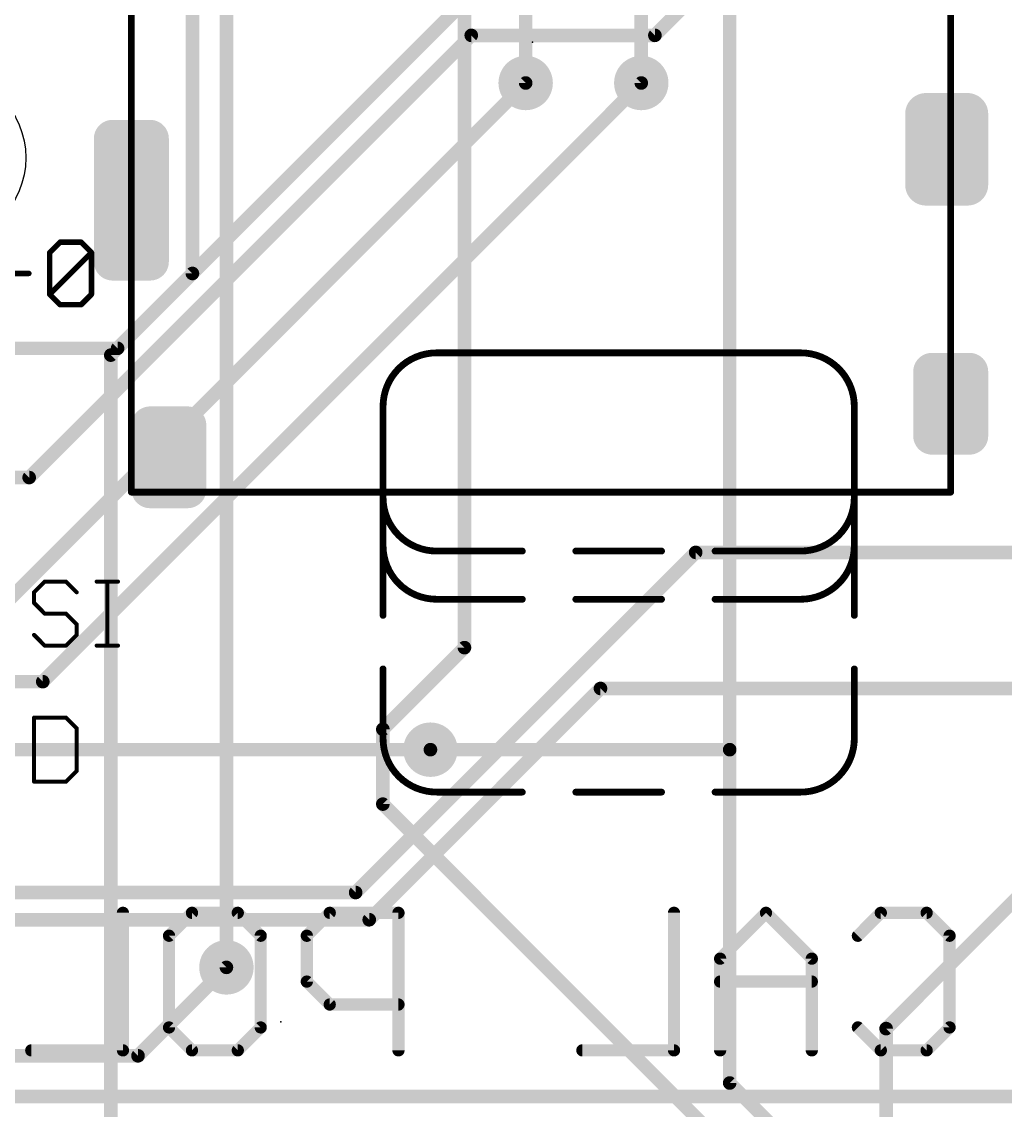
# Model space of a CAD drawing. Extents: x 0 to 99.1, y -1.2 to 60.2.
# Drawn here: x 67.3 to 85.66, y 21.72 to 42.04 of the extents above; entities that cross this region are included whole.
import ezdxf

# ---------------------------------------------------------------- set-up
doc = ezdxf.new("R2010")
doc.units = 0
for name, color, linetype in [('1', 22, 'CONTINUOUS'), ('16', 175, 'CONTINUOUS'), ('18', 82, 'CONTINUOUS'), ('20', 7, 'CONTINUOUS'), ('21', 253, 'CONTINUOUS'), ('22', 253, 'CONTINUOUS'), ('23', 7, 'CONTINUOUS'), ('51', 253, 'CONTINUOUS')]:
    doc.layers.add(name, color=color, linetype=linetype)

# ---------------------------------------------------------------- blocks, each defined once
blk = doc.blocks.new('RECT248000X336000R50')
at = {"const_width": 0.3875}
blk.add_lwpolyline([(0.5813, -0.6625), (0.5813, 0.6625, 0.4142), (0.3875, 0.8563), (-0.3875, 0.8563, 0.4142), (-0.5813, 0.6625), (-0.5813, -0.6625, 0.4142), (-0.3875, -0.8563), (0.3875, -0.8563, 0.4142)], format="xyb", close=True, dxfattribs=at)
blk.add_solid([(-0.4129, -0.6879), (0.4129, -0.6879), (-0.4129, 0.6879), (0.4129, 0.6879)])
blk = doc.blocks.new('RECT224000X304000R50')
at = {"const_width": 0.35}
blk.add_lwpolyline([(0.525, -0.6), (0.525, 0.6, 0.4142), (0.35, 0.775), (-0.35, 0.775, 0.4142), (-0.525, 0.6), (-0.525, -0.6, 0.4142), (-0.35, -0.775), (0.35, -0.775, 0.4142)], format="xyb", close=True, dxfattribs=at)
blk.add_solid([(-0.3754, -0.6254), (0.3754, -0.6254), (-0.3754, 0.6254), (0.3754, 0.6254)])
blk = doc.blocks.new('RECT224000X480000R50')
at = {"const_width": 0.35}
blk.add_lwpolyline([(0.525, -1.15), (0.525, 1.15, 0.4142), (0.35, 1.325), (-0.35, 1.325, 0.4142), (-0.525, 1.15), (-0.525, -1.15, 0.4142), (-0.35, -1.325), (0.35, -1.325, 0.4142)], format="xyb", close=True, dxfattribs=at)
blk.add_solid([(-0.3754, -1.1754), (0.3754, -1.1754), (-0.3754, 1.1754), (0.3754, 1.1754)])
blk = doc.blocks.new('ROUNDV')
at = {"const_width": 0.5}
blk.add_lwpolyline([(0, -0.25, 1), (0, 0.25, 1), (0, -0.25)], format="xyb", dxfattribs=at)

msp = doc.modelspace()

# ---------------------------------------------------------------- linework, layer by layer
at = {"layer": '1', "const_width": 0.254}
for points in [[(71.12, 24.384), (71.12, 51.562)], [(80.518, 28.448), (80.518, 49.657)], [(75.565, 30.353), (75.565, 49.53)], [(76.708, 40.894), (76.708, 49.53)], [(78.867, 40.894), (78.867, 49.53)], [(70.485, 44.577), (70.485, 37.338)], [(70.485, 37.338), (68.961, 35.814)], [(68.961, 35.814), (68.961, 17.272)], [(83.439, 23.241), (91.186, 30.988)], [(74.041, 28.829), (75.565, 30.353)], [(74.041, 27.432), (74.041, 28.829)], [(74.93, 28.448), (80.518, 28.448)], [(80.518, 22.225), (80.518, 28.448)], [(87.122, 14.351), (74.041, 27.432)], [(83.439, 20.574), (83.439, 23.241)], [(91.186, 11.557), (80.518, 22.225)]]:
    msp.add_lwpolyline(points, dxfattribs=at)
at = {"layer": '1', "const_width": 0.127}
for points in [[(76.6445, 40.894, 1), (76.7715, 40.894)], [(78.8035, 40.894, 1), (78.9305, 40.894)], [(70.4215, 37.338, 1), (70.5485, 37.338)], [(70.5299, 37.2931, 1), (70.4401, 37.3829)], [(69.0245, 35.814, 1), (68.8975, 35.814)], [(68.9161, 35.8589, 1), (69.0059, 35.7691)], [(75.5015, 30.353, 1), (75.6285, 30.353)], [(75.6099, 30.3081, 1), (75.5201, 30.3979)], [(74.1045, 28.829, 1), (73.9775, 28.829)], [(73.9961, 28.8739, 1), (74.0859, 28.7841)], [(74.93, 28.5115, 1), (74.93, 28.3845)], [(80.5815, 28.448, 1), (80.4545, 28.448)], [(80.4545, 28.448, 1), (80.5815, 28.448)], [(80.518, 28.3845, 1), (80.518, 28.5115)], [(74.0859, 27.4769, 1), (73.9961, 27.3871)], [(73.9775, 27.432, 1), (74.1045, 27.432)], [(71.0565, 24.384, 1), (71.1835, 24.384)], [(83.5025, 23.241, 1), (83.3755, 23.241)], [(83.3941, 23.2859, 1), (83.4839, 23.1961)], [(80.5629, 22.2699, 1), (80.4731, 22.1801)], [(80.4545, 22.225, 1), (80.5815, 22.225)]]:
    msp.add_lwpolyline(points, format="xyb", dxfattribs=at)
at = {"layer": '16', "const_width": 0.254}
for points in [[(79.121, 41.783), (91.186, 53.848)], [(69.088, 35.941), (75.438, 42.291)], [(67.437, 33.528), (75.692, 41.783)], [(75.692, 41.783), (79.121, 41.783)], [(66.929, 31.115), (76.708, 40.894)], [(67.691, 29.718), (78.867, 40.894)], [(60.706, 35.941), (69.088, 35.941)], [(63.246, 33.528), (67.437, 33.528)], [(73.533, 25.781), (79.883, 32.131)], [(79.883, 32.131), (95.123, 32.131)], [(62.738, 29.718), (67.691, 29.718)], [(73.787, 25.273), (78.105, 29.591)], [(78.105, 29.591), (92.329, 29.591)], [(63.246, 28.448), (74.93, 28.448)], [(21.59, 25.781), (73.533, 25.781)], [(27.94, 25.273), (73.787, 25.273)], [(69.469, 22.733), (71.12, 24.384)], [(31.877, 22.733), (69.469, 22.733)], [(38.227, 21.971), (87.249, 21.971)]]:
    msp.add_lwpolyline(points, dxfattribs=at)
at = {"layer": '16', "const_width": 0.127}
for points in [[(75.692, 41.8465, 1), (75.692, 41.7195)], [(75.7369, 41.7381, 1), (75.6471, 41.8279)], [(79.0761, 41.8279, 1), (79.1659, 41.7381)], [(79.121, 41.7195, 1), (79.121, 41.8465)], [(76.7529, 40.8491, 1), (76.6631, 40.9389)], [(78.9119, 40.8491, 1), (78.8221, 40.9389)], [(69.0431, 35.9859, 1), (69.1329, 35.8961)], [(69.088, 35.8775, 1), (69.088, 36.0045)], [(67.3921, 33.5729, 1), (67.4819, 33.4831)], [(67.437, 33.4645, 1), (67.437, 33.5915)], [(79.883, 32.1945, 1), (79.883, 32.0675)], [(79.9279, 32.0861, 1), (79.8381, 32.1759)], [(67.6461, 29.7629, 1), (67.7359, 29.6731)], [(67.691, 29.6545, 1), (67.691, 29.7815)], [(78.105, 29.6545, 1), (78.105, 29.5275)], [(78.1499, 29.5461, 1), (78.0601, 29.6359)], [(74.93, 28.3845, 1), (74.93, 28.5115)], [(73.4881, 25.8259, 1), (73.5779, 25.7361)], [(73.533, 25.7175, 1), (73.533, 25.8445)], [(73.787, 25.2095, 1), (73.787, 25.3365)], [(73.7421, 25.3179, 1), (73.8319, 25.2281)], [(71.1649, 24.3391, 1), (71.0751, 24.4289)], [(69.4241, 22.7779, 1), (69.5139, 22.6881)], [(69.469, 22.6695, 1), (69.469, 22.7965)]]:
    msp.add_lwpolyline(points, format="xyb", dxfattribs=at)
at = {"layer": '20'}
msp.add_circle((65.786, 39.497), 1.5875, dxfattribs=at)
at = {"layer": '21'}
for points, const_width in [([(69.345, 49.056), (69.345, 33.256)], 0.127), ([(84.645, 33.256), (84.645, 49.056)], 0.127), ([(67.821, 37.7283), (68.0159, 37.9232)], 0.1016), ([(68.0159, 37.9232), (68.4057, 37.9232)], 0.1016), ([(68.4057, 37.9232), (68.6006, 37.7283)], 0.1016), ([(67.821, 36.9487), (67.821, 37.7283)], 0.1016), ([(67.821, 36.9487), (68.6006, 37.7283)], 0.1016), ([(68.6006, 37.7283), (68.6006, 36.9487)], 0.1016), ([(66.6516, 37.3385), (67.4312, 37.3385)], 0.1016), ([(68.0159, 36.7538), (67.821, 36.9487)], 0.1016), ([(68.6006, 36.9487), (68.4057, 36.7538)], 0.1016), ([(68.4057, 36.7538), (68.0159, 36.7538)], 0.1016), ([(75.045, 35.856), (81.845, 35.856)], 0.127), ([(74.045, 33.256), (74.045, 34.856)], 0.127), ([(82.845, 34.856), (82.845, 33.256)], 0.127), ([(69.345, 33.256), (84.645, 33.256)], 0.127), ([(67.727, 31.5859), (67.5279, 31.3868)], 0.0762), ([(68.1253, 31.5859), (67.727, 31.5859)], 0.0762), ([(68.3244, 31.3868), (68.1253, 31.5859)], 0.0762), ([(68.6973, 31.5859), (69.0956, 31.5859)], 0.0762), ([(68.8964, 30.3911), (68.8964, 31.5859)], 0.0762), ([(67.5279, 31.3868), (67.5279, 31.1876)], 0.0762), ([(67.5279, 31.1876), (67.727, 30.9885)], 0.0762), ([(67.727, 30.9885), (68.1253, 30.9885)], 0.0762), ([(68.1253, 30.9885), (68.3244, 30.7894)], 0.0762), ([(68.3244, 30.7894), (68.3244, 30.5902)], 0.0762), ([(67.727, 30.3911), (67.5279, 30.5902)], 0.0762), ([(68.3244, 30.5902), (68.1253, 30.3911)], 0.0762), ([(68.1253, 30.3911), (67.727, 30.3911)], 0.0762), ([(68.6973, 30.3911), (69.0956, 30.3911)], 0.0762), ([(67.5279, 29.0459), (67.5279, 27.8511)], 0.0762), ([(68.1253, 29.0459), (67.5279, 29.0459)], 0.0762), ([(68.3244, 28.8468), (68.1253, 29.0459)], 0.0762), ([(68.3244, 28.0502), (68.3244, 28.8468)], 0.0762), ([(68.1253, 27.8511), (68.3244, 28.0502)], 0.0762), ([(67.5279, 27.8511), (68.1253, 27.8511)], 0.0762)]:
    msp.add_lwpolyline(points, dxfattribs=dict(at, const_width=const_width))
for points, const_width in [([(68.0159, 37.9486, 1), (68.0159, 37.8978)], 0.0508), ([(68.0338, 37.9052, 1), (67.9979, 37.9412)], 0.0508), ([(68.4236, 37.9412, 1), (68.3877, 37.9052)], 0.0508), ([(68.4057, 37.8978, 1), (68.4057, 37.9486)], 0.0508), ([(67.803, 37.7463, 1), (67.839, 37.7103)], 0.0508), ([(67.8464, 37.7283, 1), (67.7956, 37.7283)], 0.0508), ([(68.626, 37.7283, 1), (68.5752, 37.7283)], 0.0508), ([(68.6185, 37.7103, 1), (68.5826, 37.7463)], 0.0508), ([(68.5826, 37.7103, 1), (68.6185, 37.7463)], 0.0508), ([(67.4312, 37.3131, 1), (67.4312, 37.3639)], 0.0508), ([(67.839, 36.9667, 1), (67.803, 36.9307)], 0.0508), ([(67.803, 36.9667, 1), (67.839, 36.9307)], 0.0508), ([(68.6185, 36.9307, 1), (68.5826, 36.9667)], 0.0508), ([(67.7956, 36.9487, 1), (67.8464, 36.9487)], 0.0508), ([(68.0159, 36.7792, 1), (68.0159, 36.7284)], 0.0508), ([(67.9979, 36.7358, 1), (68.0338, 36.7718)], 0.0508), ([(68.3877, 36.7718, 1), (68.4236, 36.7358)], 0.0508), ([(68.4057, 36.7284, 1), (68.4057, 36.7792)], 0.0508), ([(68.5752, 36.9487, 1), (68.626, 36.9487)], 0.0508), ([(75.045, 35.856, 0.4142), (74.045, 34.856)], 0.127), ([(75.045, 35.8878, 1), (75.045, 35.8242)], 0.0635), ([(75.045, 35.8242, 1), (75.045, 35.8878)], 0.0635), ([(81.845, 35.8878, 1), (81.845, 35.8242)], 0.0635), ([(82.845, 34.856, 0.4142), (81.845, 35.856)], 0.127), ([(81.845, 35.8242, 1), (81.845, 35.8878)], 0.0635), ([(74.0768, 34.856, 1), (74.0132, 34.856)], 0.0635), ([(74.0132, 34.856, 1), (74.0768, 34.856)], 0.0635), ([(82.8768, 34.856, 1), (82.8132, 34.856)], 0.0635), ([(82.8132, 34.856, 1), (82.8768, 34.856)], 0.0635), ([(69.345, 33.2878, 1), (69.345, 33.2242)], 0.0635), ([(69.3132, 33.256, 1), (69.3768, 33.256)], 0.0635), ([(74.0132, 33.256, 1), (74.0768, 33.256)], 0.0635), ([(82.8132, 33.256, 1), (82.8768, 33.256)], 0.0635), ([(84.6133, 33.256, 1), (84.6768, 33.256)], 0.0635), ([(84.645, 33.2242, 1), (84.645, 33.2878)], 0.0635), ([(67.727, 31.605, 1), (67.727, 31.5669)], 0.0381), ([(67.7405, 31.5724, 1), (67.7136, 31.5994)], 0.0381), ([(68.1388, 31.5994, 1), (68.1118, 31.5724)], 0.0381), ([(68.1253, 31.5669, 1), (68.1253, 31.605)], 0.0381), ([(68.6973, 31.605, 1), (68.6973, 31.5669)], 0.0381), ([(68.9155, 31.5859, 1), (68.8774, 31.5859)], 0.0381), ([(69.0956, 31.5669, 1), (69.0956, 31.605)], 0.0381), ([(67.5469, 31.3868, 1), (67.5088, 31.3868)], 0.0381), ([(67.5144, 31.4003, 1), (67.5414, 31.3733)], 0.0381), ([(68.311, 31.3733, 1), (68.3379, 31.4003)], 0.0381), ([(67.5414, 31.2011, 1), (67.5144, 31.1742)], 0.0381), ([(67.5088, 31.1876, 1), (67.5469, 31.1876)], 0.0381), ([(67.727, 31.0076, 1), (67.727, 30.9695)], 0.0381), ([(67.7136, 30.975, 1), (67.7405, 31.002)], 0.0381), ([(68.1388, 31.002, 1), (68.1118, 30.975)], 0.0381), ([(68.1253, 30.9695, 1), (68.1253, 31.0076)], 0.0381), ([(68.3435, 30.7894, 1), (68.3054, 30.7894)], 0.0381), ([(68.311, 30.7759, 1), (68.3379, 30.8028)], 0.0381), ([(67.5414, 30.6037, 1), (67.5144, 30.5768)], 0.0381), ([(68.3054, 30.5902, 1), (68.3435, 30.5902)], 0.0381), ([(68.3379, 30.5768, 1), (68.311, 30.6037)], 0.0381), ([(67.727, 30.4102, 1), (67.727, 30.3721)], 0.0381), ([(67.7136, 30.3776, 1), (67.7405, 30.4046)], 0.0381), ([(68.1118, 30.4046, 1), (68.1388, 30.3776)], 0.0381), ([(68.1253, 30.3721, 1), (68.1253, 30.4102)], 0.0381), ([(68.6973, 30.4102, 1), (68.6973, 30.3721)], 0.0381), ([(68.8774, 30.3911, 1), (68.9155, 30.3911)], 0.0381), ([(69.0956, 30.3721, 1), (69.0956, 30.4102)], 0.0381), ([(67.5279, 29.065, 1), (67.5279, 29.0269)], 0.0381), ([(67.5469, 29.0459, 1), (67.5088, 29.0459)], 0.0381), ([(68.1388, 29.0594, 1), (68.1118, 29.0324)], 0.0381), ([(68.1253, 29.0269, 1), (68.1253, 29.065)], 0.0381), ([(68.3435, 28.8468, 1), (68.3054, 28.8468)], 0.0381), ([(68.311, 28.8333, 1), (68.3379, 28.8603)], 0.0381), ([(68.3054, 28.0502, 1), (68.3435, 28.0502)], 0.0381), ([(68.3379, 28.0368, 1), (68.311, 28.0637)], 0.0381), ([(67.5279, 27.8702, 1), (67.5279, 27.8321)], 0.0381), ([(67.5088, 27.8511, 1), (67.5469, 27.8511)], 0.0381), ([(68.1118, 27.8646, 1), (68.1388, 27.8376)], 0.0381), ([(68.1253, 27.8321, 1), (68.1253, 27.8702)], 0.0381)]:
    msp.add_lwpolyline(points, format="xyb", dxfattribs=dict(at, const_width=const_width))
at = {"layer": '22', "const_width": 0.2286}
for points in [[(69.1877, 25.4022), (69.1877, 22.8346)], [(70.0487, 24.9743), (70.4766, 25.4022)], [(70.4766, 25.4022), (71.3325, 25.4022)], [(71.3325, 25.4022), (71.7604, 24.9743)], [(73.0493, 25.4022), (72.6214, 24.9743)], [(74.3331, 25.4022), (73.0493, 25.4022)], [(74.3331, 22.8346), (74.3331, 25.4022)], [(79.4785, 25.4022), (79.4785, 22.8346)], [(81.1953, 25.4022), (80.3394, 24.5463)], [(82.0511, 24.5463), (81.1953, 25.4022)], [(82.9121, 24.9743), (83.34, 25.4022)], [(83.34, 25.4022), (84.1959, 25.4022)], [(84.1959, 25.4022), (84.6238, 24.9743)], [(70.0487, 23.2625), (70.0487, 24.9743)], [(71.7604, 24.9743), (71.7604, 23.2625)], [(72.6214, 24.9743), (72.6214, 24.1184)], [(84.6238, 24.9743), (84.6238, 23.2625)], [(80.3394, 24.5463), (80.3394, 22.8346)], [(82.0511, 22.8346), (82.0511, 24.5463)], [(72.6214, 24.1184), (73.0493, 23.6905)], [(82.0511, 24.1184), (80.3394, 24.1184)], [(73.0493, 23.6905), (74.3331, 23.6905)], [(70.4766, 22.8346), (70.0487, 23.2625)], [(71.7604, 23.2625), (71.3325, 22.8346)], [(83.34, 22.8346), (82.9121, 23.2625)], [(84.6238, 23.2625), (84.1959, 22.8346)], [(69.1877, 22.8346), (67.476, 22.8346)], [(71.3325, 22.8346), (70.4766, 22.8346)], [(79.4785, 22.8346), (77.7667, 22.8346)], [(84.1959, 22.8346), (83.34, 22.8346)]]:
    msp.add_lwpolyline(points, dxfattribs=at)
at = {"layer": '22', "const_width": 0.1143}
for points in [[(69.2449, 25.4022, 1), (69.1306, 25.4022)], [(70.4766, 25.4593, 1), (70.4766, 25.345)], [(70.517, 25.3618, 1), (70.4362, 25.4426)], [(71.3729, 25.4426, 1), (71.2921, 25.3618)], [(71.3325, 25.345, 1), (71.3325, 25.4593)], [(73.0493, 25.4593, 1), (73.0493, 25.345)], [(73.0897, 25.3618, 1), (73.0089, 25.4426)], [(74.3903, 25.4022, 1), (74.276, 25.4022)], [(74.3331, 25.345, 1), (74.3331, 25.4593)], [(79.5356, 25.4022, 1), (79.4213, 25.4022)], [(81.2357, 25.4426, 1), (81.1549, 25.3618)], [(81.2357, 25.3618, 1), (81.1549, 25.4426)], [(83.34, 25.4593, 1), (83.34, 25.345)], [(83.3804, 25.3618, 1), (83.2996, 25.4426)], [(84.2363, 25.4426, 1), (84.1555, 25.3618)], [(84.1959, 25.345, 1), (84.1959, 25.4593)], [(70.1058, 24.9743, 1), (69.9915, 24.9743)], [(70.0083, 25.0147, 1), (70.0891, 24.9338)], [(71.8176, 24.9743, 1), (71.7033, 24.9743)], [(71.72, 24.9338, 1), (71.8008, 25.0147)], [(72.6785, 24.9743, 1), (72.5642, 24.9743)], [(72.581, 25.0147, 1), (72.6618, 24.9338)], [(82.8717, 25.0147, 1), (82.9525, 24.9338)], [(84.681, 24.9743, 1), (84.5667, 24.9743)], [(84.5834, 24.9338, 1), (84.6642, 25.0147)], [(80.3966, 24.5463, 1), (80.2823, 24.5463)], [(80.299, 24.5867, 1), (80.3798, 24.5059)], [(82.1083, 24.5463, 1), (81.994, 24.5463)], [(82.0107, 24.5059, 1), (82.0915, 24.5867)], [(72.6618, 24.1588, 1), (72.581, 24.078)], [(80.3394, 24.1755, 1), (80.3394, 24.0612)], [(82.0511, 24.0612, 1), (82.0511, 24.1755)], [(72.5642, 24.1184, 1), (72.6785, 24.1184)], [(73.0493, 23.7476, 1), (73.0493, 23.6333)], [(73.0089, 23.6501, 1), (73.0897, 23.7309)], [(74.3331, 23.6333, 1), (74.3331, 23.7476)], [(70.0891, 23.3029, 1), (70.0083, 23.2221)], [(71.8008, 23.2221, 1), (71.72, 23.3029)], [(82.9525, 23.3029, 1), (82.8717, 23.2221)], [(84.6642, 23.2221, 1), (84.5834, 23.3029)], [(69.9915, 23.2625, 1), (70.1058, 23.2625)], [(71.7033, 23.2625, 1), (71.8176, 23.2625)], [(84.5667, 23.2625, 1), (84.681, 23.2625)], [(67.476, 22.8918, 1), (67.476, 22.7775)], [(69.1306, 22.8346, 1), (69.2449, 22.8346)], [(69.1877, 22.7775, 1), (69.1877, 22.8918)], [(70.4766, 22.8918, 1), (70.4766, 22.7775)], [(70.4362, 22.7942, 1), (70.517, 22.875)], [(71.2921, 22.875, 1), (71.3729, 22.7942)], [(71.3325, 22.7775, 1), (71.3325, 22.8918)], [(74.276, 22.8346, 1), (74.3903, 22.8346)], [(77.7667, 22.8918, 1), (77.7667, 22.7775)], [(79.4213, 22.8346, 1), (79.5356, 22.8346)], [(79.4785, 22.7775, 1), (79.4785, 22.8918)], [(80.2823, 22.8346, 1), (80.3966, 22.8346)], [(81.994, 22.8346, 1), (82.1083, 22.8346)], [(83.34, 22.8918, 1), (83.34, 22.7775)], [(83.2996, 22.7942, 1), (83.3804, 22.875)], [(84.1555, 22.875, 1), (84.2363, 22.7942)], [(84.1959, 22.7775, 1), (84.1959, 22.8918)]]:
    msp.add_lwpolyline(points, format="xyb", dxfattribs=at)
at = {"layer": '23'}
for p in [(76.835, 41.656), (72.136, 23.368)]:
    msp.add_point(p, dxfattribs=at)
at = {"layer": '51'}
for points, const_width in [([(74.0768, 33.256, 1), (74.0132, 33.256)], 0.0635), ([(74.0768, 33.156, 1), (74.0132, 33.156)], 0.0635), ([(74.0768, 33.156, 1), (74.0132, 33.156)], 0.0635), ([(74.0132, 33.156, 1), (74.0768, 33.156)], 0.0635), ([(74.045, 33.156, 0.4142), (75.045, 32.156)], 0.127), ([(81.845, 32.156, 0.4142), (82.845, 33.156)], 0.127), ([(82.8768, 33.256, 1), (82.8132, 33.256)], 0.0635), ([(82.8768, 33.156, 1), (82.8132, 33.156)], 0.0635), ([(82.8768, 33.156, 1), (82.8132, 33.156)], 0.0635), ([(82.8132, 33.156, 1), (82.8768, 33.156)], 0.0635), ([(74.0768, 32.256, 1), (74.0132, 32.256)], 0.0635), ([(74.0768, 32.256, 1), (74.0132, 32.256)], 0.0635), ([(74.045, 32.256, 0.4142), (75.045, 31.256)], 0.127), ([(81.845, 31.256, 0.4142), (82.845, 32.256)], 0.127), ([(82.8768, 32.256, 1), (82.8132, 32.256)], 0.0635), ([(82.8768, 32.256, 1), (82.8132, 32.256)], 0.0635), ([(74.0132, 32.256, 1), (74.0768, 32.256)], 0.0635), ([(75.045, 32.1878, 1), (75.045, 32.1242)], 0.0635), ([(75.045, 32.1242, 1), (75.045, 32.1878)], 0.0635), ([(76.645, 32.1242, 1), (76.645, 32.1878)], 0.0635), ([(77.645, 32.1878, 1), (77.645, 32.1242)], 0.0635), ([(79.245, 32.1242, 1), (79.245, 32.1878)], 0.0635), ([(80.245, 32.1878, 1), (80.245, 32.1242)], 0.0635), ([(81.845, 32.1878, 1), (81.845, 32.1242)], 0.0635), ([(81.845, 32.1242, 1), (81.845, 32.1878)], 0.0635), ([(82.8132, 32.256, 1), (82.8768, 32.256)], 0.0635), ([(75.045, 31.2877, 1), (75.045, 31.2243)], 0.0635), ([(75.045, 31.2243, 1), (75.045, 31.2877)], 0.0635), ([(76.645, 31.2243, 1), (76.645, 31.2877)], 0.0635), ([(77.645, 31.2877, 1), (77.645, 31.2243)], 0.0635), ([(79.245, 31.2243, 1), (79.245, 31.2877)], 0.0635), ([(80.245, 31.2877, 1), (80.245, 31.2243)], 0.0635), ([(81.845, 31.2877, 1), (81.845, 31.2243)], 0.0635), ([(81.845, 31.2243, 1), (81.845, 31.2877)], 0.0635), ([(74.0132, 30.956, 1), (74.0768, 30.956)], 0.0635), ([(82.8132, 30.956, 1), (82.8768, 30.956)], 0.0635), ([(74.0768, 29.956, 1), (74.0132, 29.956)], 0.0635), ([(82.8768, 29.956, 1), (82.8132, 29.956)], 0.0635), ([(74.0768, 28.656, 1), (74.0132, 28.656)], 0.0635), ([(74.0132, 28.656, 1), (74.0768, 28.656)], 0.0635), ([(74.045, 28.656, 0.4142), (75.045, 27.656)], 0.127), ([(81.845, 27.656, 0.4142), (82.845, 28.656)], 0.127), ([(82.8768, 28.656, 1), (82.8132, 28.656)], 0.0635), ([(82.8132, 28.656, 1), (82.8768, 28.656)], 0.0635), ([(75.045, 27.6878, 1), (75.045, 27.6243)], 0.0635), ([(75.045, 27.6243, 1), (75.045, 27.6878)], 0.0635), ([(76.645, 27.6243, 1), (76.645, 27.6878)], 0.0635), ([(77.645, 27.6878, 1), (77.645, 27.6243)], 0.0635), ([(79.245, 27.6243, 1), (79.245, 27.6878)], 0.0635), ([(80.245, 27.6878, 1), (80.245, 27.6243)], 0.0635), ([(81.845, 27.6878, 1), (81.845, 27.6243)], 0.0635), ([(81.845, 27.6243, 1), (81.845, 27.6878)], 0.0635)]:
    msp.add_lwpolyline(points, format="xyb", dxfattribs=dict(at, const_width=const_width))
at = {"layer": '51', "const_width": 0.127}
for points in [[(74.045, 33.256), (74.045, 33.156)], [(74.045, 33.156), (74.045, 32.256)], [(82.845, 33.156), (82.845, 33.256)], [(82.845, 32.256), (82.845, 33.156)], [(74.045, 32.256), (74.045, 30.956)], [(82.845, 30.956), (82.845, 32.256)], [(75.045, 32.156), (76.645, 32.156)], [(77.645, 32.156), (79.245, 32.156)], [(80.245, 32.156), (81.845, 32.156)], [(75.045, 31.256), (76.645, 31.256)], [(77.645, 31.256), (79.245, 31.256)], [(80.245, 31.256), (81.845, 31.256)], [(74.045, 29.956), (74.045, 28.656)], [(82.845, 28.656), (82.845, 29.956)], [(75.045, 27.656), (76.645, 27.656)], [(77.645, 27.656), (79.245, 27.656)], [(80.245, 27.656), (81.845, 27.656)]]:
    msp.add_lwpolyline(points, dxfattribs=at)

# ---------------------------------------------------------------- block references
at = {"layer": '1'}
for name, p in [('RECT248000X336000R50', (84.57, 39.656)), ('RECT224000X480000R50', (69.345, 38.706)), ('RECT224000X304000R50', (84.645, 34.906)), ('RECT224000X304000R50', (70.045, 33.906))]:
    msp.add_blockref(name, p, dxfattribs=at)
at = {"layer": '18', "xscale": 1.016, "yscale": 1.016}
for p in [(76.708, 40.894), (76.708, 40.894), (78.867, 40.894), (78.867, 40.894), (74.93, 28.448), (74.93, 28.448), (71.12, 24.384), (71.12, 24.384)]:
    msp.add_blockref('ROUNDV', p, dxfattribs=at)

doc.saveas('drawing.dxf')
